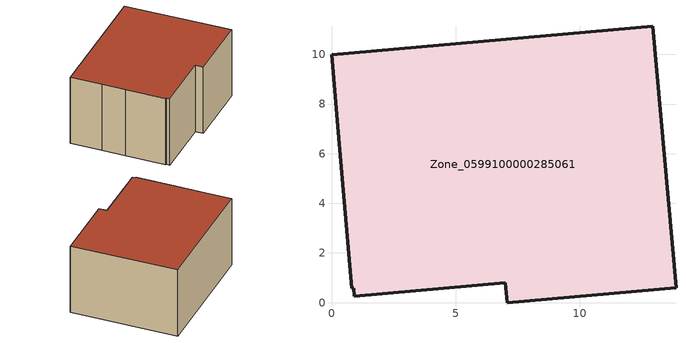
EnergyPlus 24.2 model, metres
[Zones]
Zone_0599100000285061
 floor ground (C_G): 0.82,0.59 0.48,4.53 0.27,6.87 0,9.98 12.94,11.13 13.88,0.6 7.08,0 7,0.8 0.92,0.27 0.89,0.58 z0
 wall outside (C_F): 13.88,0.6 12.94,11.13 0,9.98 0.27,6.87 0.48,4.53 0.82,0.59 0.89,0.58 0.92,0.27 7,0.8 7.08,0 13.88,0.6 z0:7.14
 roof outside (C_R): 0.82,0.59 0.89,0.58 0.92,0.27 7,0.8 7.08,0 13.88,0.6 12.94,11.13 0,9.98 0.27,6.87 0.48,4.53 z7.14
[BUILDING]
Pand.0599100000285061: North Axis=0; Terrain=City; Loads Convergence Tolerance Value=0.04; Temperature Convergence Tolerance Value=0.4; Solar Distribution=FullExterior; Maximum Number of Warmup Days=25; Minimum Number of Warmup Days=1
[Site:Location]
Rotterdam.The.Hague.AP_ZH_NLD Design_Conditions: Latitude=51.96; Longitude=4.45; Time Zone=1; Elevation=-4.5
[SITE:GROUNDTEMPERATURE:BUILDINGSURFACE]
18, 18, 18, 18, 18, 18, 18, 18, 18, 18, 18, 18
[MATERIAL] Thermal Absorptance=0.9; Solar Absorptance=0.7; Visible Absorptance=0.7
Name | Roughness | Thickness | Conductivity | Density | Specific Heat
G.D.1965-1974 | MediumSmooth | 0.15 | 0.882353 | 540 | 1210
F.D.1965-1974 | Rough | 0.3 | 0.697674 | 1920 | 840
R.D.1965-1974 | MediumRough | 0.2 | 0.232558 | 1500 | 1000
[CONSTRUCTION]
C_G: G.D.1965-1974
C_F: F.D.1965-1974
C_R: R.D.1965-1974
[ZONE]
Zone_0599100000285061: Type=1; Multiplier=1; Ceiling Height=Autocalculate; Volume=Autocalculate; Floor Area=autocalculate; Part of Total Floor Area=Yes
[ZONEINFILTRATION:DESIGNFLOWRATE]
Infil_Zone_0599100000285061: Zone or ZoneList or Space or SpaceList=Zone_0599100000285061; Schedule=AlwaysOn; Design Flow Rate Calculation Method=Flow/Area; Flow Rate per Floor Area=0.0042; Constant Term Coefficient=1; Temperature Term Coefficient=0; Velocity Term Coefficient=0; Velocity Squared Term Coefficient=0
[HVACTEMPLATE:ZONE:IDEALLOADSAIRSYSTEM]
Zone_0599100000285061: Maximum Heating Supply Air Temperature=50; Minimum Cooling Supply Air Temperature=13; Maximum Heating Supply Air Humidity Ratio=0.0156; Minimum Cooling Supply Air Humidity Ratio=0.0077; Heating Limit=NoLimit; Cooling Limit=NoLimit; Dehumidification Control Type=ConstantSensibleHeatRatio; Cooling Sensible Heat Ratio=0.7; Dehumidification Setpoint=60; Humidification Control Type=None; Humidification Setpoint=30; Outdoor Air Method=None; Outdoor Air Flow Rate per Person=0.00944; Outdoor Air Flow Rate per Zone Floor Area=0; Outdoor Air Flow Rate per Zone=0; Demand Controlled Ventilation Type=None; Outdoor Air Economizer Type=NoEconomizer; Heat Recovery Type=None; Sensible Heat Recovery Effectiveness=0.7; Latent Heat Recovery Effectiveness=0.65
[ZONECONTROL:THERMOSTAT]
ThermostatControl_Zone_0599100000285061: Zone or ZoneList=Zone_0599100000285061; Control Type Schedule=DualSetpointControlType; Control 1=Thermostat_Zone_0599100000285061; Temperature Difference Between Cutout And Setpoint=0
[THERMOSTATSETPOINT:DUALSETPOINT]
Thermostat_Zone_0599100000285061: Heating Setpoint Temperature Schedule=HeatingSetpoint_Zone_0599100000285061; Cooling Setpoint Temperature Schedule=CoolingSetpoint_Zone_0599100000285061
[SCHEDULE:COMPACT]
HeatingSetpoint_Zone_0599100000285061: Through: 12/31, For: AllDays, Until: 24:00, 21
CoolingSetpoint_Zone_0599100000285061: Through: 12/31, For: AllDays, Until: 24:00, 24
DualSetpointControlType: Through: 12/31, For: AllDays, Until: 24:00, 4
AlwaysOn: Through: 12/31, For: AllDays, Until: 24:00, 1
